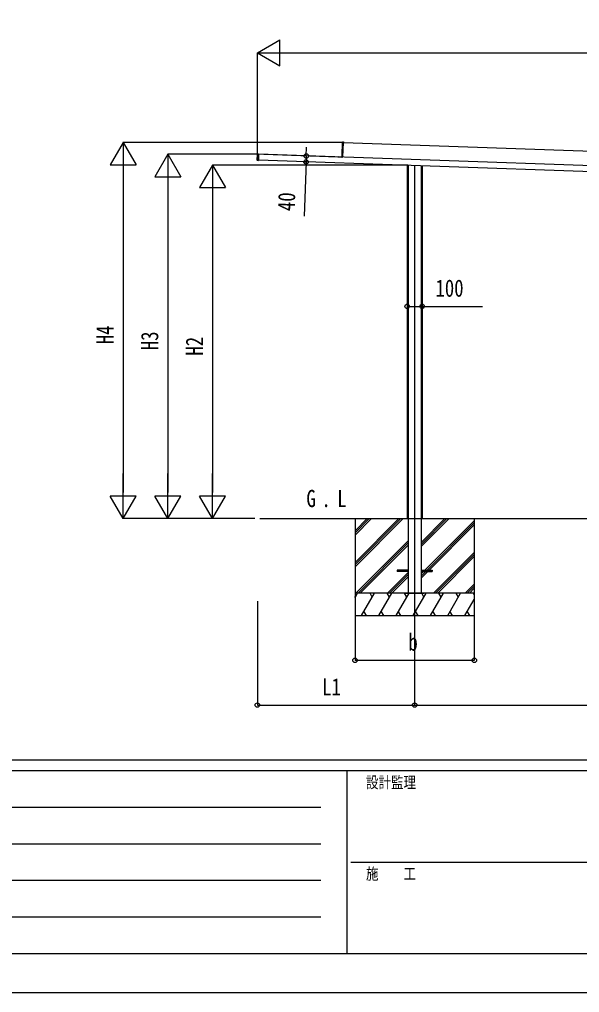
# Model space of a CAD drawing. Units: millimetres, scale not verified. Extents: x -14717 to 14718, y -10397 to 10401.
# Drawn here: x -6762 to -3006, y -10389 to -3865 of the extents above; entities that cross this region are included whole.
import ezdxf
from ezdxf.enums import TextEntityAlignment as Align

# ---------------------------------------------------------------- set-up
doc = ezdxf.new("R2010")
doc.units = ezdxf.units.MM
doc.header["$LTSCALE"] = 50
for name, color, linetype in [('0-2_USER1', 3, 'Continuous'), ('0-4_YKK_12', 2, 'Continuous'), ('0-5_YKK_A1', 4, 'Continuous'), ('0-6_YKK_D', 6, 'Continuous'), ('0-7_YKK_ZWAK', 7, 'Continuous')]:
    doc.layers.add(name, color=color, linetype=linetype)
doc.styles.add('ＭＳ ゴシック', font='')
doc.styles.get('ＭＳ ゴシック').set_extended_font_data('MS Gothic')

msp = doc.modelspace()

# ---------------------------------------------------------------- linework, layer by layer
at = {"layer": '0-4_YKK_12'}
msp.add_line((-4112.18, -4842.7), (-4112.18, -7764), dxfattribs=at)
at = {"layer": '0-5_YKK_A1'}
for p, q in [((-4595.07, -4686.79), (-4598.29, -4778.88)), ((-4595.07, -4686.79), (-4595.54, -4686.78)), ((-4589.53, -4686.65), (-4595.07, -4686.79)), ((-4595.06, -4686.29), (-4589.52, -4686.15)), ((-4593.08, -4788.06), (-4589.53, -4686.65)), ((-4589.61, -4688.85), (-276.04, -4839.48)), ((-4589.52, -4686.15), (-4589.53, -4686.65)), ((-5168.17, -4809.27), (-5166.73, -4768.21)), ((-5167.7, -4809.29), (-5168.17, -4809.27)), ((-5160.2, -4810.51), (-5167.71, -4809.78)), ((-5166.26, -4768.23), (-5167.7, -4809.29)), ((-5167.7, -4809.29), (-5160.19, -4810.01)), ((-5166.26, -4768.23), (-5166.73, -4768.21)), ((-5158.72, -4768.03), (-5166.26, -4768.23)), ((-5160.19, -4810.01), (-5160.2, -4810.51)), ((-5158.72, -4768.03), (-5160.19, -4810.01)), ((-165.5, -4983.43), (-5160.15, -4809.01)), ((-164.1, -4943.45), (-5158.76, -4769.03)), ((-5122.98, -4770.28), (-5122.97, -4769.98)), ((-5122.97, -4769.98), (-5122.95, -4769.38)), ((-4628.08, -4787.56), (-4628.07, -4787.26)), ((-4628.07, -4787.26), (-4628.05, -4786.66)), ((-4628.05, -4786.66), (-4628.04, -4786.36)), ((-4624.08, -4787.7), (-4624.06, -4787)), ((-4593.09, -4788.09), (-4624.06, -4787)), ((-4598.57, -4786.89), (-4599.04, -4786.88)), ((-4598.29, -4778.88), (-4598.76, -4778.87)), ((-4598.29, -4778.88), (-4598.57, -4786.89)), ((-4593.08, -4788.06), (-4593.1, -4788.79)), ((-4162.18, -4843.86), (-4162.18, -7211.5)), ((-4155.31, -4844.1), (-4155.31, -7711.5)), ((-4069.04, -4847.11), (-4069.04, -7711.5)), ((-4062.18, -4847.35), (-4062.18, -7211.5)), ((-5149.66, -7211.5), (941.29, -7211.5)), ((-4512.18, -7211.5), (-4512.18, -7861.5)), ((-4512.18, -7505.48), (-4218.2, -7211.5)), ((-4512.18, -7519.62), (-4204.05, -7211.5)), ((-4512.18, -7533.76), (-4189.91, -7211.5)), ((-4512.18, -7293.34), (-4430.33, -7211.5)), ((-4512.18, -7307.49), (-4416.19, -7211.5)), ((-4512.18, -7321.63), (-4402.05, -7211.5)), ((-4069.04, -7398.99), (-3881.54, -7211.5)), ((-4069.04, -7384.85), (-3895.69, -7211.5)), ((-4069.04, -7370.71), (-3909.83, -7211.5)), ((-4043.2, -7557), (-3712.18, -7225.98)), ((-4029.06, -7557), (-3712.18, -7240.12)), ((-3712.18, -7211.5), (-3712.18, -7861.5)), ((-4014.91, -7557), (-3712.18, -7254.26)), ((-4506.07, -7711.5), (-4155.31, -7360.75)), ((-4491.92, -7711.5), (-4155.31, -7374.89)), ((-4477.78, -7711.5), (-4155.31, -7389.03)), ((-3985.57, -7711.5), (-3712.18, -7438.11)), ((-3971.42, -7711.5), (-3712.18, -7452.25)), ((-3957.28, -7711.5), (-3712.18, -7466.39)), ((-4229.68, -7557), (-4229.68, -7566)), ((-4155.31, -7557), (-4229.68, -7557)), ((-4155.31, -7566), (-4229.68, -7566)), ((-4069.04, -7557), (-3994.68, -7557)), ((-4069.04, -7611.12), (-4023.91, -7566)), ((-4069.04, -7582.84), (-4052.2, -7566)), ((-4069.04, -7596.98), (-4038.06, -7566)), ((-4069.04, -7566), (-3994.68, -7566)), ((-3994.68, -7557), (-3994.68, -7566)), ((-4293.93, -7711.5), (-4155.31, -7572.88)), ((-4279.79, -7711.5), (-4155.31, -7587.02)), ((-4265.65, -7711.5), (-4155.31, -7601.16)), ((-3773.43, -7711.5), (-3712.18, -7650.24)), ((-3759.29, -7711.5), (-3712.18, -7664.38)), ((-3745.15, -7711.5), (-3712.18, -7678.53)), ((-3712.18, -7711.5), (-4512.18, -7711.5)), ((-4512.18, -7740.44), (-4495.47, -7711.5)), ((-4510.47, -7737.48), (-4512.18, -7734.52)), ((-4467.63, -7861.5), (-4381.03, -7711.5)), ((-4396.03, -7737.48), (-4411.03, -7711.5)), ((-4352.16, -7861.5), (-4265.56, -7711.5)), ((-4280.56, -7737.48), (-4295.56, -7711.5)), ((-4236.69, -7861.5), (-4150.09, -7711.5)), ((-4165.09, -7737.48), (-4180.09, -7711.5)), ((-4173.08, -7711.5), (-4051.28, -7711.5)), ((-4121.22, -7861.5), (-4034.62, -7711.5)), ((-4049.62, -7737.48), (-4064.62, -7711.5)), ((-4005.75, -7861.5), (-3919.15, -7711.5)), ((-3934.15, -7737.48), (-3949.15, -7711.5)), ((-3890.28, -7861.5), (-3803.68, -7711.5)), ((-3818.68, -7737.48), (-3833.68, -7711.5)), ((-3774.81, -7861.5), (-3712.18, -7753.02)), ((-3712.18, -7721.95), (-3718.21, -7711.5)), ((-4512.18, -7861.5), (-3712.18, -7861.5)), ((-4452.63, -7835.52), (-4437.63, -7861.5)), ((-4337.16, -7835.52), (-4322.16, -7861.5)), ((-4221.69, -7835.52), (-4206.69, -7861.5)), ((-4106.22, -7835.52), (-4091.22, -7861.5)), ((-3990.75, -7835.52), (-3975.75, -7861.5)), ((-3875.28, -7835.52), (-3860.28, -7861.5)), ((-3759.81, -7835.52), (-3744.81, -7861.5))]:
    msp.add_line(p, q, dxfattribs=at)
for points in [[(-4599.04, -4786.88), (-4598.76, -4778.87), (-4595.54, -4686.78)], [(-5166.25, -4767.73), (-5158.7, -4767.53), (-5158.72, -4768.03)], [(-5122.95, -4769.38), (-5122.94, -4769.08), (-4628.04, -4786.36)], [(-4624.06, -4787), (-4624.04, -4786.5), (-4599.36, -4787.37)]]:
    msp.add_lwpolyline(points, dxfattribs=at)
for centre, radius, start, end in [((-4595.04, -4686.79), 0.5, 91.5, 178), ((-4593.01, -4686.61), 2.07, 171.06854, 184.93146), ((-5167.67, -4809.29), 0.5, 178, 264.5), ((-5165.65, -4809.61), 2.07, 171.06854, 184.93146), ((-5166.23, -4768.23), 0.5, 91.5, 178), ((-5164.2, -4768.05), 2.07, 171.06854, 184.93146), ((-4599.54, -4786.86), 0.5, 268, 358), ((-4599.54, -4786.59), 0.765, 269.05171, 301.0406), ((-4599.35, -4787.12), 0.242, 269.80053, 328.78296), ((-4596.47, -4772.1), 15.54, 259.3054, 261.87346), ((-4598.84, -4789.07), 1.85, 83.82294, 99.58333), ((-4601.8, -4787.01), 3.17, 351.51431, 355.97407), ((-4599.57, -4786.86), 1, 337.89786, 358), ((-4593.12, -4788.06), 0.046, 321.12762, 0.80407)]:
    msp.add_arc(centre, radius, start, end, dxfattribs=at)
for centre, ratio, start_param in [((-4606.16, -4787.63), 0.038227, 0), ((-4606.14, -4787.63), 0.061163, 0.0374041)]:
    msp.add_ellipse(centre, major_axis=(13.07, -0.46), ratio=ratio, start_param=start_param, end_param=0.962078, dxfattribs=at)
at = {"layer": '0-6_YKK_D'}
for p, q in [((-5167.13, -4088.74), (-5015.58, -4001.24)), ((-5015.58, -4176.24), (-5015.58, -4001.24)), ((-5167.13, -4807.28), (-5167.13, -4087.74)), ((-5167.13, -4088.74), (-5015.58, -4176.24)), ((-5167.13, -4088.74), (-4864.02, -4088.74)), ((-4992.13, -4088.74), (-332.12, -4088.74)), ((-6067.13, -4688.74), (-6154.63, -4840.3)), ((-4593.61, -4688.74), (-6068.13, -4688.74)), ((-6067.13, -4688.74), (-5979.63, -4840.3)), ((-6067.13, -4688.74), (-6067.13, -4991.85)), ((-4838.85, -4780.2), (-4836.77, -4720.74)), ((-5767.13, -4768.8), (-5854.63, -4920.36)), ((-5166.25, -4768.8), (-5768.13, -4768.8)), ((-5767.13, -4768.8), (-5679.63, -4920.36)), ((-5767.13, -4768.8), (-5767.13, -5071.91)), ((-4858.8, -4819.53), (-4839.24, -4820.21)), ((-4840.24, -4820.18), (-4852.94, -5183.76)), ((-4838.85, -4780.2), (-4840.24, -4820.18)), ((-6154.63, -4840.3), (-5979.63, -4840.3)), ((-6067.13, -4863.74), (-6067.13, -7036.5)), ((-5467.13, -4841.08), (-5554.63, -4992.63)), ((-4156.88, -4841.08), (-5468.13, -4841.08)), ((-5467.13, -4841.08), (-5379.63, -4992.63)), ((-5467.13, -4841.08), (-5467.13, -5144.19)), ((-5854.63, -4920.36), (-5679.63, -4920.36)), ((-5767.13, -4943.8), (-5767.13, -7036.5)), ((-5554.63, -4992.63), (-5379.63, -4992.63)), ((-5467.13, -5016.08), (-5467.13, -7036.5)), ((-6067.13, -7211.5), (-6067.13, -6908.39)), ((-5767.13, -7211.5), (-5767.13, -6908.39)), ((-5467.13, -7211.5), (-5467.13, -6908.39)), ((-6067.13, -7211.5), (-6154.63, -7059.95)), ((-5979.63, -7059.95), (-6154.63, -7059.95)), ((-6067.13, -7211.5), (-5979.63, -7059.95)), ((-5767.13, -7211.5), (-5854.63, -7059.95)), ((-5679.63, -7059.95), (-5854.63, -7059.95)), ((-5767.13, -7211.5), (-5679.63, -7059.95)), ((-5467.13, -7211.5), (-5554.63, -7059.95)), ((-5379.63, -7059.95), (-5554.63, -7059.95)), ((-5467.13, -7211.5), (-5379.63, -7059.95)), ((-5184, -7211.5), (-6068.13, -7211.5)), ((-5184, -7211.5), (-5768.13, -7211.5)), ((-5184, -7211.5), (-5468.13, -7211.5)), ((-5167.13, -7764), (-5167.13, -8462.5)), ((-4112.18, -7765), (-4112.18, -8462.5)), ((-4112.18, -7765), (-4112.18, -8462.5)), ((-4512.18, -7862.5), (-4512.18, -8162.5)), ((-3712.18, -7862.5), (-3712.18, -8162.5)), ((-4512.18, -8161.5), (-3712.18, -8161.5)), ((-5167.13, -8461.5), (-4112.18, -8461.5)), ((-4112.18, -8461.5), (-370.18, -8461.5))]:
    msp.add_line(p, q, dxfattribs=at)
msp.add_lwpolyline([(-4162.18, -5788.49), (-4062.18, -5788.49), (-3657.08, -5788.49)], dxfattribs=at)
for centre in [(-4840.24, -4820.18), (-4838.85, -4780.2), (-4162.18, -5788.49), (-4062.18, -5788.49), (-4512.18, -8161.5), (-3712.18, -8161.5), (-5167.13, -8461.5), (-4112.18, -8461.5), (-4112.18, -8461.5)]:
    msp.add_circle(centre, 14.88, dxfattribs=at)
at = {"layer": '0-7_YKK_ZWAK'}
for p, q in [((13632.87, -8831.5), (-13667.13, -8831.5)), ((-4567.13, -8901.5), (-13667.13, -8901.5)), ((-4567.13, -8901.5), (-4567.13, -10126.5)), ((-17.13, -8901.5), (-4567.13, -8901.5)), ((-13518.38, -9146.5), (-4742.13, -9146.5)), ((-13518.38, -9391.5), (-4742.13, -9391.5)), ((-4540.88, -9514), (-17.13, -9514)), ((-13518.38, -9636.5), (-4742.13, -9636.5)), ((-13518.38, -9881.5), (-4742.13, -9881.5)), ((-13667.13, -10126.5), (-4567.13, -10126.5)), ((-4567.13, -10126.5), (-17.13, -10126.5))]:
    msp.add_line(p, q, dxfattribs=at)
msp.add_lwpolyline([(-14717.2, -10389), (14717.8, -10389), (14717.8, 10401), (-14717.2, 10401)], close=True, dxfattribs=at)

# ---------------------------------------------------------------- texts
at = {"layer": '0-2_USER1', "style": 'ＭＳ ゴシック', "width": 0.8}
for s, p in [('G', (-4838.2, -7169)), ('L', (-4631.33, -7169)), ('.', (-4737.4, -7169))]:
    msp.add_text(s, height=115.5, dxfattribs=at).set_placement(p, align=Align.BOTTOM_LEFT)
at = {"layer": '0-6_YKK_D', "style": 'ＭＳ ゴシック', "width": 0.8}
for s, rotation, p in [('40', 88, (-4881.88, -5152.73)), ('H4', 90, (-6097.13, -6042.52)), ('H3', 90, (-5797.13, -6082.55)), ('H2', 90, (-5497.13, -6118.69))]:
    msp.add_text(s, height=115.5, rotation=rotation, dxfattribs=at).set_placement(p, align=Align.BOTTOM_LEFT)
for s, p in [('100', (-3972.68, -5758.49)), ('b', (-4154.18, -8131.5)), ('L1', (-4732.05, -8431.5))]:
    msp.add_text(s, height=115.5, dxfattribs=at).set_placement(p, align=Align.BOTTOM_LEFT)
at = {"layer": '0-7_YKK_ZWAK', "style": 'ＭＳ ゴシック', "width": 0.8}
for s, p in [('設計監理', (-4438.8, -9041.5)), ('施\u3000\u3000工', (-4438.8, -9654))]:
    msp.add_text(s, height=76.98, dxfattribs=at).set_placement(p, align=Align.BOTTOM_LEFT)

doc.saveas('drawing.dxf')
